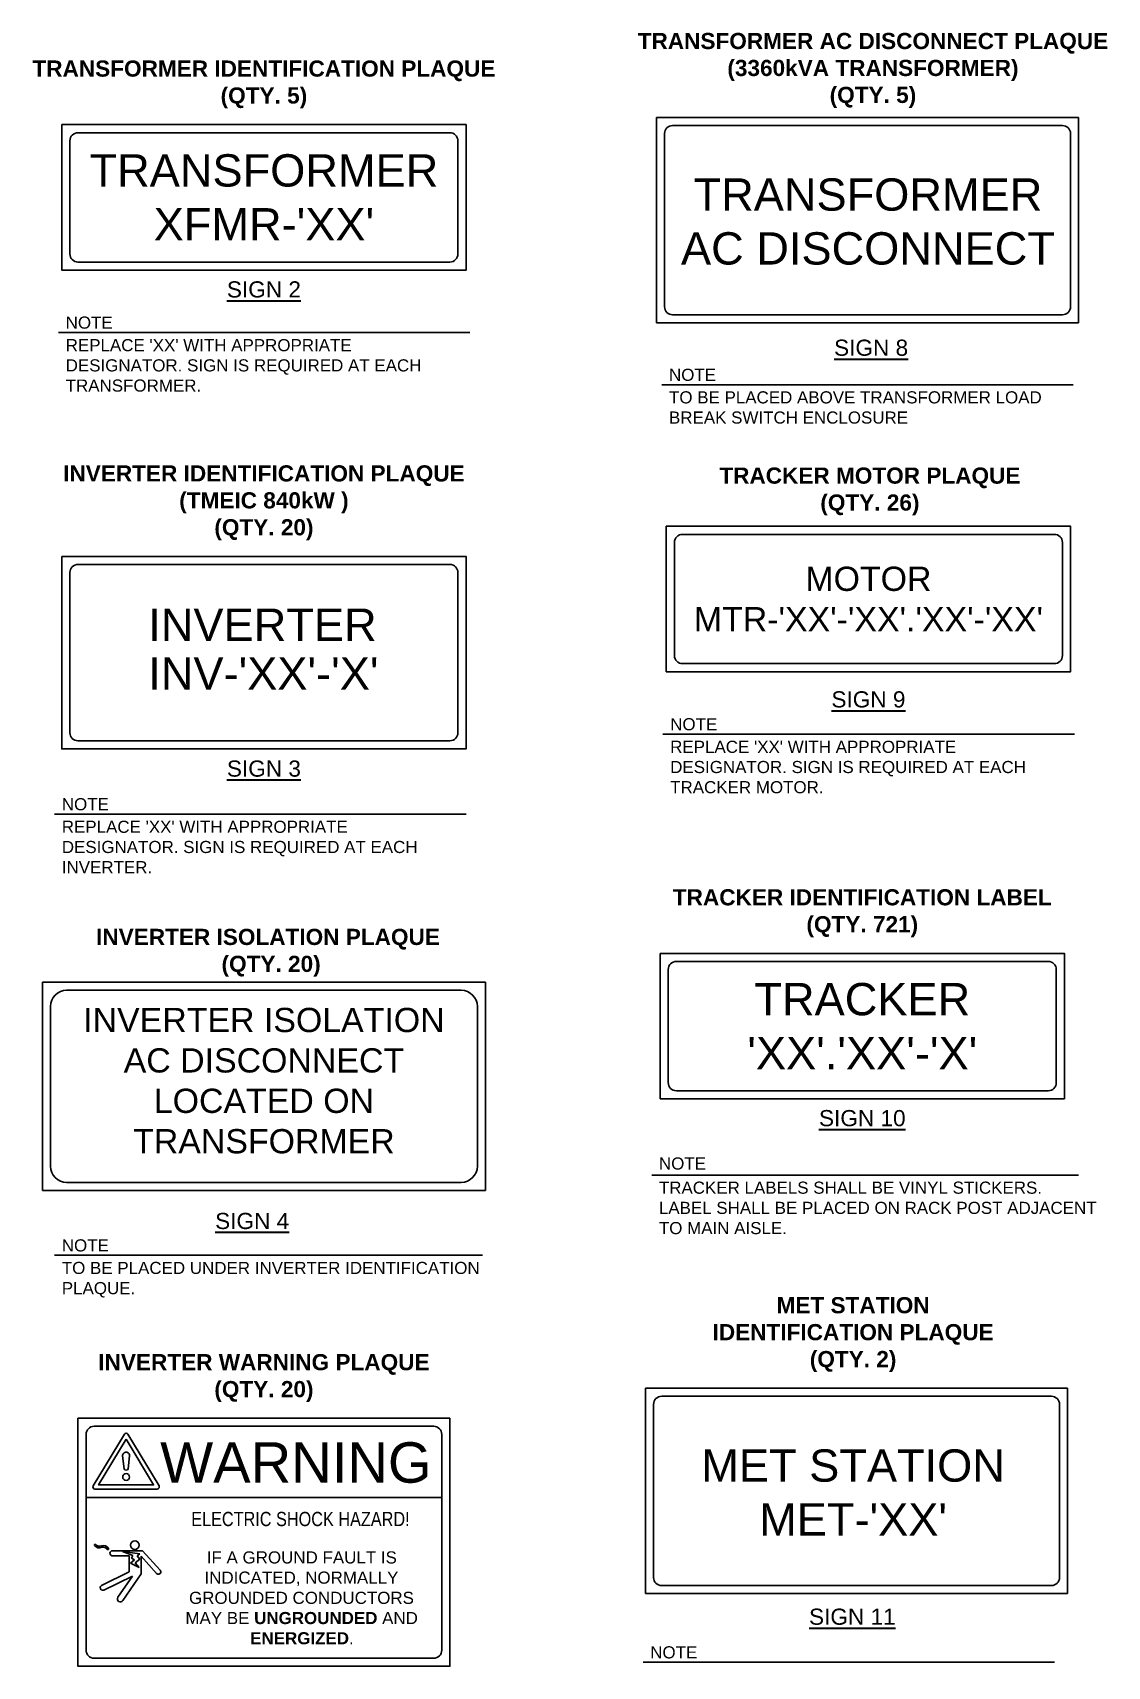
# Model space of a CAD drawing. Header units: feet. Extents: x -1522 to 1718, y -42 to 1309.
# Drawn here: x 1687.67 to 1695.43, y 1286.33 to 1298.13 of the extents above; entities that cross this region are included whole.
import ezdxf
from ezdxf.enums import TextEntityAlignment as Align

# ---------------------------------------------------------------- set-up
doc = ezdxf.new("R2010")
doc.units = ezdxf.units.FT
doc.header["$MEASUREMENT"] = 0
for name, color, linetype in [('ANNO-NOTE', 31, 'Continuous'), ('E-DETL', 7, 'Continuous'), ('G-ANNO-TEXT', 1, 'Continuous')]:
    doc.layers.add(name, color=color, linetype=linetype)
doc.styles.add('SIGNAGE TEXT', font='arial.ttf', dxfattribs={"height": 0.09375})
doc.styles.get("Standard").update_dxf_attribs({"font": 'arial.ttf'})
doc.styles.add('Strata 1_8', font='arial.ttf', dxfattribs={"height": 0.125})
doc.styles.add('Strata 3_32', font='arial.ttf', dxfattribs={"height": 0.09375})

msp = doc.modelspace()

# ---------------------------------------------------------------- linework, layer by layer
at = {"layer": 'ANNO-NOTE'}
for centre, radius in [((1688.346309691347, 1287.693795173152), 0.02467613169327638), ((1688.409661554149, 1287.201929000358), 0.03114285956901611)]:
    msp.add_circle(centre, radius, dxfattribs=at)
at = {"layer": 'E-DETL'}
for p, q in [((1692.175808662843, 1297.51356762665), (1695.223671264277, 1297.51356762665)), ((1692.175808662843, 1296.029758423486), (1692.175808662843, 1297.51356762665)), ((1692.292547772067, 1297.455198072034), (1695.106932155057, 1297.455198072034)), ((1695.223671264277, 1297.51356762665), (1695.223671264277, 1296.029758423486)), ((1692.234178217455, 1296.14649753271), (1692.234178217455, 1297.396828517426)), ((1695.165301709665, 1297.396828517426), (1695.165301709665, 1296.14649753271)), ((1695.106932155057, 1296.088127978102), (1692.292547772067, 1296.088127978102)), ((1687.858007519946, 1295.96009477027), (1690.828562068738, 1295.96009477027)), ((1695.223671264277, 1296.029758423486), (1692.175808662843, 1296.029758423486)), ((1692.21414823498, 1295.583132897576), (1695.184702783772, 1295.583132897576)), ((1687.998918831883, 1294.284646869825), (1690.683918344032, 1294.284646869825)), ((1687.940549277271, 1293.069323244322), (1687.940549277271, 1294.226277315217)), ((1690.742287898644, 1294.226277315217), (1690.742287898644, 1293.069323244322)), ((1690.683918344032, 1293.010953689713), (1687.998918831883, 1293.010953689713)), ((1692.222673341377, 1293.059204185715), (1695.193227890166, 1293.059204185715)), ((1687.830102904467, 1292.48159419027), (1690.800657453256, 1292.48159419027)), ((1687.742057939573, 1291.267551376214), (1687.742057939573, 1289.763657286719)), ((1690.940779236349, 1291.267551376214), (1687.742057939573, 1291.267551376214)), ((1690.765670572509, 1291.209181821599), (1687.917166603409, 1291.209181821599)), ((1690.940779236349, 1289.763657286719), (1690.940779236349, 1291.267551376214)), ((1687.800427494185, 1291.092442712375), (1687.800427494185, 1289.938765950551)), ((1690.88240968173, 1289.938765950551), (1690.88240968173, 1291.092442712375)), ((1687.917166603409, 1289.822026841327), (1690.765670572509, 1289.822026841327)), ((1692.141053901451, 1289.87499028263), (1695.223688932481, 1289.87499028263)), ((1687.742057939573, 1289.763657286719), (1690.940779236349, 1289.763657286719)), ((1687.830102904467, 1289.295238072634), (1690.918832783864, 1289.295238072634)), ((1692.096573698633, 1288.335168273471), (1695.144436300066, 1288.335168273471)), ((1692.096573698633, 1286.851359070307), (1692.096573698633, 1288.335168273471)), ((1692.213312807857, 1288.276798718863), (1695.027697190846, 1288.276798718863)), ((1695.144436300066, 1288.335168273471), (1695.144436300066, 1286.851359070307)), ((1692.154943253245, 1286.968098179531), (1692.154943253245, 1288.218429164247)), ((1695.086066745454, 1288.218429164247), (1695.086066745454, 1286.968098179531)), ((1688.057210754607, 1287.546904639536), (1690.625626421312, 1287.546904639536)), ((1688.24879092124, 1287.161653661787), (1688.465577655672, 1287.161653661787)), ((1688.24879092124, 1287.123957261326), (1688.367606972013, 1287.123957261326)), ((1688.320886686801, 1287.155127535144), (1688.446010256321, 1287.138362839606)), ((1688.394982256723, 1287.125789289755), (1688.320886686801, 1287.155127535144)), ((1688.367606972013, 1287.123957261326), (1688.367606972013, 1287.007919881725)), ((1688.378904873782, 1287.070605495573), (1688.406865463185, 1287.09645108196)), ((1688.441816239971, 1287.041267250183), (1688.378904873782, 1287.070605495573)), ((1688.38519605844, 1287.108326069937), (1688.394982256723, 1287.125789289755)), ((1688.406865463185, 1287.09645108196), (1688.38519605844, 1287.108326069937)), ((1688.446709339114, 1287.101340789529), (1688.412457565053, 1287.074098154574)), ((1688.412457565053, 1287.074098154574), (1688.441816239971, 1287.041267250183)), ((1688.446010256321, 1287.138362839606), (1688.42573885703, 1287.123693716915)), ((1688.42573885703, 1287.123693716915), (1688.446709339114, 1287.101340789529)), ((1688.566989772567, 1286.997099687694), (1688.454521515268, 1287.122496432034)), ((1688.454521515268, 1287.122496432034), (1688.454521515268, 1286.994294878778)), ((1688.59258027716, 1287.020051794388), (1688.465577655672, 1287.161653661787)), ((1688.168990273312, 1286.910368863958), (1688.367606972013, 1287.007919881725)), ((1688.185310492288, 1286.877140425254), (1688.391924867454, 1286.978619518973)), ((1688.28680369828, 1286.82531598729), (1688.391924867454, 1286.978619518973)), ((1688.322069790614, 1286.801133812113), (1688.454521515268, 1286.994294878778)), ((1695.144436300066, 1286.851359070307), (1692.096573698633, 1286.851359070307)), ((1695.027697190846, 1286.909728624923), (1692.213312807857, 1286.909728624923)), ((1692.078478099153, 1286.355964017092), (1695.049032647945, 1286.355964017092))]:
    msp.add_line(p, q, dxfattribs=at)
for points in [[(1687.882179722659, 1297.461620717563), (1690.800657453256, 1297.461620717563), (1690.800657453256, 1296.410968734547), (1687.882179722659, 1296.410968734547)], [(1692.246845544094, 1294.560730133016), (1695.16532327469, 1294.560730133016), (1695.16532327469, 1293.51007815), (1692.246845544094, 1293.51007815)], [(1687.882179722659, 1294.343016424441), (1690.800657453256, 1294.343016424441), (1690.800657453256, 1292.952584135098), (1687.882179722659, 1292.952584135098)], [(1692.202488994564, 1291.47601215761), (1695.120966725161, 1291.47601215761), (1695.120966725161, 1290.425360174594), (1692.202488994564, 1290.425360174594)], [(1690.683995975924, 1288.118312166916), (1687.998841199995, 1288.118312166916), (1687.998841199995, 1286.326411164328), (1690.683995975924, 1286.326411164328)], [(1688.346309691347, 1287.96709501442), (1688.147269148249, 1287.636607042957), (1688.545350234446, 1287.636607042957)]]:
    msp.add_lwpolyline(points, close=True, dxfattribs=at)
for points in [[(1687.998918831883, 1297.403251162955), (1690.683918344032, 1297.403251162955, -0.414213562373095), (1690.742287898644, 1297.344881608339), (1690.742287898644, 1296.527707843771, -0.414213562373095), (1690.683918344032, 1296.469338289163), (1687.998918831883, 1296.469338289163, -0.414213562373095), (1687.940549277271, 1296.527707843771), (1687.940549277271, 1297.344881608339, -0.414213562373095)], [(1692.363584653314, 1294.5023605784), (1695.048584165466, 1294.5023605784, -0.414213562373095), (1695.106953720078, 1294.443991023792), (1695.106953720078, 1293.626817259224, -0.414213562373095), (1695.048584165466, 1293.568447704615), (1692.363584653314, 1293.568447704615, -0.414213562373095), (1692.305215098706, 1293.626817259224), (1692.305215098706, 1294.443991023792, -0.414213562373095)], [(1692.319228103788, 1291.417642603002), (1695.004227615937, 1291.417642603002, -0.414213562373095), (1695.062597170549, 1291.359273048386), (1695.062597170549, 1290.542099283825, -0.414213562373095), (1695.004227615937, 1290.483729729202), (1692.319228103788, 1290.483729729202, -0.414213562373095), (1692.260858549176, 1290.542099283825), (1692.260858549176, 1291.359273048386, -0.414213562373095)], [(1690.5672568667, 1288.0599426123), (1688.115580309219, 1288.0599426123, 0.414213562373095), (1688.057210754607, 1288.001573057692), (1688.057210754607, 1286.443150273552, 0.414213562373095), (1688.115580309219, 1286.384780718937), (1690.5672568667, 1286.384780718937, 0.414213562373095), (1690.625626421312, 1286.443150273552), (1690.625626421312, 1288.001573057692, 0.414213562373095)], [(1688.333809316504, 1288.00347727946), (1688.108425811693, 1287.629249314915, 0.5835277051761996), (1688.120926186533, 1287.607128418079), (1688.571693196162, 1287.607128418079, 0.5835277051761996), (1688.584193570998, 1287.629249314915), (1688.358810066191, 1288.00347727946, 0.5650934920842021)], [(1688.321240985388, 1287.845602811139), (1688.331867124762, 1287.753895471061, 0.3512251163769891), (1688.346309691347, 1287.743391525705, 0.3512251163769887), (1688.360752257933, 1287.753895471061), (1688.371378397303, 1287.845602811139, 0.4292796023512654), (1688.346309691347, 1287.873114989553, 0.4292796023512657)]]:
    msp.add_lwpolyline(points, format="xyb", close=True, dxfattribs=at)
for points in [[(1688.118237857972, 1287.198315685097, 0.3411031756879517), (1688.171465758143, 1287.186078798622, -0.3226471375533995), (1688.209667765997, 1287.171371946874, -0.3226471375533995)], [(1688.126872355282, 1287.205403989478, 0.3481251343256185), (1688.167553513173, 1287.196587695717, -0.329328315314463), (1688.219017648826, 1287.1774857259)]]:
    msp.add_lwpolyline(points, format="xyb", dxfattribs=at)
for centre, radius, start, end in [((1692.292547772067, 1297.396828517426), 0.05836955461196819, 90, 180), ((1695.106932155057, 1297.396828517426), 0.05836955461196819, 0, 90), ((1692.292547772067, 1296.14649753271), 0.05836955461196819, 180, 270), ((1695.106932155057, 1296.14649753271), 0.05836955461196819, 270, 0), ((1687.998918831883, 1294.226277315217), 0.05836955461196819, 90, 180), ((1690.683918344032, 1294.226277315217), 0.05836955461196819, 0, 90), ((1687.998918831883, 1293.069323244322), 0.05836955461196819, 180, 270), ((1690.683918344032, 1293.069323244322), 0.05836955461196819, 270, 0), ((1687.917166603409, 1291.092442712375), 0.1167391092239364, 90, 180), ((1690.765670572509, 1291.092442712375), 0.1167391092239364, 0, 90), ((1687.917166603409, 1289.938765950551), 0.1167391092239364, 180, 270), ((1690.765670572509, 1289.938765950551), 0.1167391092239364, 270, 0), ((1692.213312807857, 1288.218429164247), 0.05836955461196819, 90, 180), ((1695.027697190846, 1288.218429164247), 0.05836955461196819, 0, 90), ((1688.122555106627, 1287.201859837288), 0.005585664752934261, 39.38354615185905, 219.383546151859), ((1688.214342707415, 1287.174428836391), 0.005585664752934104, 213.1802033882176, 33.18020338821765), ((1688.24879092124, 1287.142805461553), 0.01884820023013822, 90, 270), ((1688.57978502486, 1287.008575741041), 0.01718773637388494, 221.888909279882, 41.88890927988206), ((1692.213312807857, 1286.968098179531), 0.05836955461196819, 180, 270), ((1695.027697190846, 1286.968098179531), 0.05836955461196819, 270, 0), ((1688.177150382802, 1286.893754644602), 0.01850998842651469, 116.1580618434013, 296.1580618434013), ((1688.304436744449, 1286.813224899698), 0.0213803348025965, 145.5613291554479, 325.5613291554479)]:
    msp.add_arc(centre, radius, start, end, dxfattribs=at)

# ---------------------------------------------------------------- texts
at = {"layer": 'G-ANNO-TEXT', "lineweight": 30, "style": 'Strata 1_8'}
for s, p in [('%%USIGN 2', (1689.341418587959, 1296.329842734404)), ('%%USIGN 8', (1693.725463900286, 1295.908684208617)), ('%%USIGN 9', (1693.70608440939, 1293.368769474196)), ('%%USIGN 3', (1689.341418587959, 1292.868887404205)), ('%%USIGN 10', (1693.661727859864, 1290.344234174444)), ('%%USIGN 4', (1689.256604171827, 1289.601402478816)), ('%%USIGN 11', (1693.589793782645, 1286.743257231027))]:
    msp.add_text(s, height=0.1167391092239364, dxfattribs=at).set_placement(p, align=Align.TOP_CENTER)
at = {"layer": 'G-ANNO-TEXT'}
for s, p in [('INVERTER', (1688.506318250256, 1293.733038597208)), ("INV-'XX'-'X'", (1688.506318250256, 1293.381043562708))]:
    msp.add_text(s, height=0.2334782184478728, dxfattribs=at).set_placement(p)
for s, height, width, p, p2 in [('WARNING', 0.2918477730598409, 0.9944407263777147, (1688.592519385827, 1287.652640995474), (1690.552035165205, 1287.652640995474)), ('ELECTRIC SHOCK HAZARD!', 0.1028768519777616, 0.8161357429955769, (1688.816369708704, 1287.339084160244), (1690.393539645131, 1287.339084160244))]:
    msp.add_text(s, height=height, dxfattribs=dict(at, width=width)).set_placement(p, p2, align=Align.FIT)
for s, width, insert, char_height, attachment_point, style in [('{\\fArial|b1|i0|c0|p34;TRANSFORMER AC DISCONNECT PLAQUE\\P(3360kVA TRANSFORMER)\\P(QTY. 5)}', 3.783933306782048, (1693.738632304732, 1297.582807311584), 0.1167391092239364, 8, 'Strata 1_8'), ('{\\fArial|b1|i0|c0|p34;TRANSFORMER IDENTIFICATION PLAQUE\\P(QTY. 5)}', 3.783933306782048, (1689.341418587959, 1297.578359826787), 0.1167391092239364, 8, 'Strata 1_8'), ('NOTE', 2.044620002409828, (1687.910084338138, 1296.075411563913), 0.08755433191795228, 1, 'Strata 3_32'), ("REPLACE 'XX' WITH APPROPRIATE DESIGNATOR. SIGN IS REQUIRED AT EACH TRANSFORMER.", 2.918477730598409, (1687.910084338138, 1295.912503530438), 0.08755433191795228, 1, 'Strata 3_32'), ('NOTE', 2.044620002409828, (1692.266225053172, 1295.698449691211), 0.08755433191795228, 1, 'Strata 3_32'), ('TO BE PLACED ABOVE TRANSFORMER LOAD BREAK SWITCH ENCLOSURE', 2.918477730598409, (1692.266225053172, 1295.535541657743), 0.08755433191795228, 1, 'Strata 3_32'), ('{\\fArial|b1|i0|c0|p34;INVERTER IDENTIFICATION PLAQUE\\P(TMEIC 840kW )\\P(QTY. 20)}', 3.783933306782048, (1689.341418587959, 1294.459755533665), 0.1167391092239364, 8, 'Strata 1_8'), ('{\\fArial|b1|i0|c0|p34;TRACKER MOTOR PLAQUE\\P(QTY. 26)}', 3.783933306782048, (1693.716588316081, 1294.638496140738), 0.1167391092239364, 8, 'Strata 1_8'), ('NOTE', 2.044620002409828, (1692.27475015957, 1293.174520979358), 0.08755433191795228, 1, 'Strata 3_32'), ("REPLACE 'XX' WITH APPROPRIATE DESIGNATOR. SIGN IS REQUIRED AT EACH TRACKER MOTOR.", 2.918477730598409, (1692.27475015957, 1293.01161294589), 0.08755433191795228, 1, 'Strata 3_32'), ('NOTE', 2.044620002409828, (1687.882179722659, 1292.596910983905), 0.08755433191795228, 1, 'Strata 3_32'), ("REPLACE 'XX' WITH APPROPRIATE DESIGNATOR. SIGN IS REQUIRED AT EACH INVERTER.", 2.918477730598409, (1687.882179722659, 1292.434002950437), 0.08755433191795228, 1, 'Strata 3_32'), ('{\\fArial|b1|i0|c0|p34;TRACKER IDENTIFICATION LABEL\\P(QTY. 721)}', 3.783933306782048, (1693.661727859864, 1291.592751266834), 0.1167391092239364, 8, 'Strata 1_8'), ('{\\fArial|b1|i0|c0|p34;INVERTER ISOLATION PLAQUE\\P (QTY. 20)}', 3.783933306782048, (1689.370662346078, 1291.306518930635), 0.1167391092239364, 8, 'Strata 1_8'), ('NOTE', 2.044620002409828, (1692.193622325314, 1290.001790793299), 0.08755433191795228, 1, 'Strata 3_32'), ('TRACKER LABELS SHALL BE VINYL STICKERS.\\PLABEL SHALL BE PLACED ON RACK POST ADJACENT TO MAIN AISLE.', 3.202938565812551, (1692.193130719643, 1289.827399042798), 0.08755433191795228, 1, 'Strata 3_32'), ('NOTE', 2.044620002409828, (1687.882179722659, 1289.410554866269), 0.08755433191795228, 1, 'Strata 3_32'), ('TO BE PLACED UNDER INVERTER IDENTIFICATION PLAQUE.', 3.108926070122276, (1687.882179722659, 1289.247646832801), 0.08755433191795228, 1, 'Strata 3_32'), ('{\\fArial|b1|i0|c0|p34;MET STATION\\PIDENTIFICATION PLAQUE\\P(QTY. 2)}', 3.783933306782048, (1693.595357728005, 1288.451907382695), 0.1167391092239364, 8, 'Strata 1_8'), ('{\\fArial|b1|i0|c0|p34;INVERTER WARNING PLAQUE\\P(QTY. 20)}', 4.117460518311199, (1689.341418587959, 1288.23505127614), 0.1167391092239364, 8, 'Strata 1_8'), ('\\pi0.1808;{\\fArial CE|b0|i0|c238|p34;IF A GROUND FAULT IS \\P\\pi0.16443;INDICATED, NORMALLY \\P\\pi0.05269;GROUNDED CONDUCTORS \\P\\pi0.02677;MAY BE \\fArial CE|b1|i0|c238|p34;UNGROUNDED\\fArial CE|b0|i0|c238|p34; AND \\P\\pi0.49425;\\fArial CE|b1|i0|c238|p34;ENERGIZED\\fArial CE|b0|i0|c238|p34;.}', 1.716536266958277, (1688.74799448637, 1287.156800041651), 0.08755433191795228, 1, 'SIGNAGE TEXT'), ('NOTE', 2.044620002409828, (1692.130554917341, 1286.471280810728), 0.08755433191795228, 1, 'Strata 3_32')]:
    msp.add_mtext_dynamic_manual_height_columns(s, width=width, gutter_width=0.4377716595897614, heights=[0], dxfattribs=dict(at, insert=insert, char_height=char_height, attachment_point=attachment_point, style=style))
for s, width, heights, insert, char_height, attachment_point in [("TRANSFORMER \\PXFMR-'XX'", 2.748869691644423, [0], (1689.341418587959, 1296.936294726059), 0.2334782184478728, 5), ('TRANSFORMER\\PAC DISCONNECT', 2.748869691644423, [0], (1693.70261838521, 1296.760499263116), 0.2334782184478728, 5), ("MOTOR\\PMTR-'XX'-'XX'.'XX'-'XX'", 1.921212215884323, [0], (1693.70608440939, 1294.035404141504), 0.1751086638359046, 5), ("TRACKER\\P'XX'.'XX'-'X'", 2.748869691644423, [0], (1693.661727859864, 1290.950686166106), 0.2334782184478728, 5), ('INVERTER ISOLATION AC DISCONNECT\\PLOCATED ON TRANSFORMER', 2.889909890499593, [1.184218256337081], (1689.341418587959, 1291.082325473623), 0.1751086638359046, 2), ("MET STATION\\PMET-'XX'", 2.748869691644423, [0], (1693.595357728005, 1287.582099909937), 0.2334782184478728, 5)]:
    msp.add_mtext_dynamic_manual_height_columns(s, width=width, gutter_width=0.4377716595897614, heights=heights, dxfattribs=dict(at, insert=insert, char_height=char_height, attachment_point=attachment_point))

doc.saveas('drawing.dxf')
